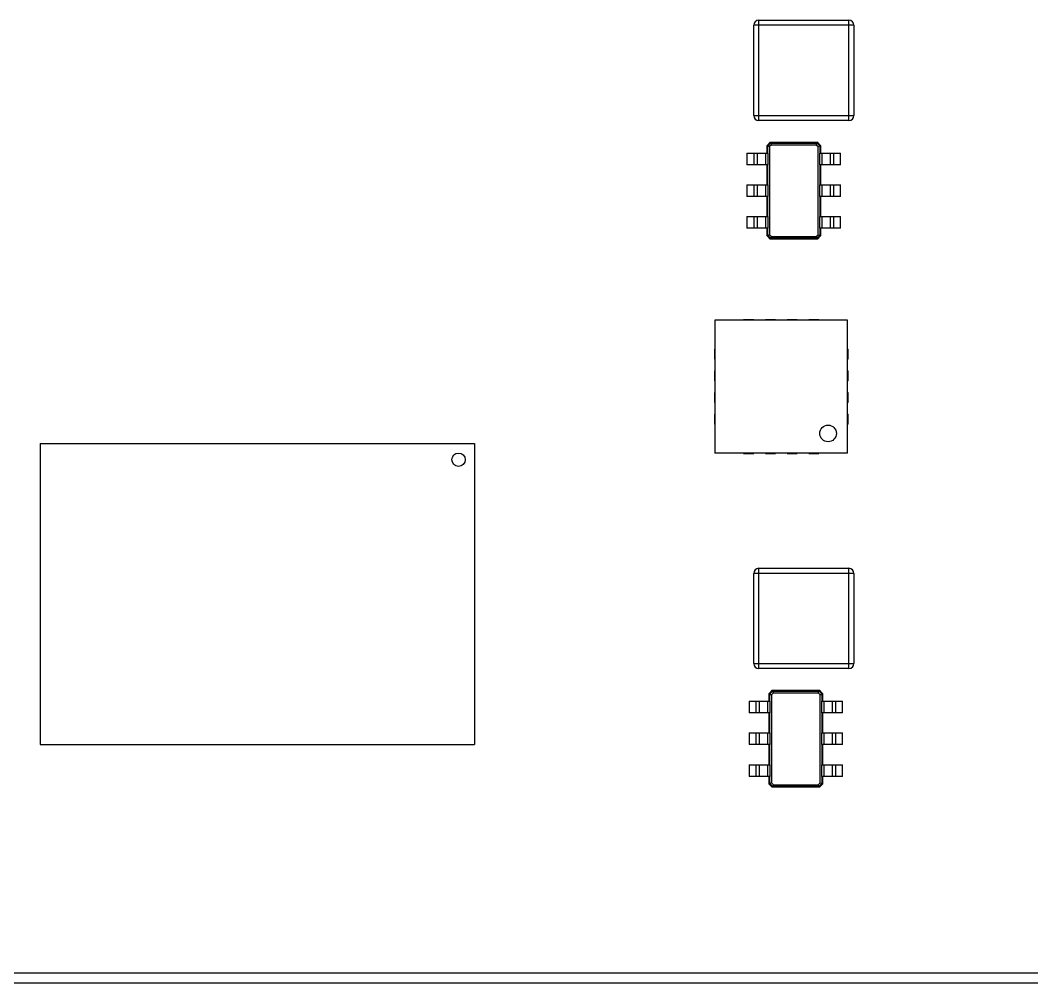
# Model space of a CAD drawing. Header units: millimetres. Extents: x -265 to 612, y -305 to 248.
# Drawn here: x 457.97 to 488.23, y -210.4 to -181.6 of the extents above; entities that cross this region are included whole.
import ezdxf

# ---------------------------------------------------------------- set-up
doc = ezdxf.new("R2010")
doc.units = ezdxf.units.MM
doc.header["$MEASUREMENT"] = 0
doc.layers.add('图层0000', color=7, linetype='Continuous', lineweight=25)

msp = doc.modelspace()

# ---------------------------------------------------------------- linework, layer by layer
at = {"layer": '图层0000', "color": 7, "linetype": 'Continuous', "lineweight": 25}
for p, q in [((479.904, -181.85), (479.914, -181.85)), ((479.904, -181.85), (479.904, -184.35)), ((479.914, -184.45), (479.914, -181.75)), ((480.064, -181.75), (479.914, -181.75)), ((480.064, -181.6), (482.764, -181.6)), ((480.064, -181.75), (480.064, -181.6)), ((480.064, -184.45), (480.064, -181.75)), ((482.764, -181.75), (480.064, -181.75)), ((482.764, -181.75), (482.764, -181.6)), ((482.764, -184.45), (482.764, -181.75)), ((482.914, -181.75), (482.764, -181.75)), ((482.914, -181.75), (482.914, -184.45)), ((482.914, -181.85), (482.924, -181.85)), ((482.924, -184.35), (482.924, -181.85)), ((479.904, -184.35), (479.914, -184.35)), ((479.914, -184.45), (480.064, -184.45)), ((480.064, -184.6), (480.064, -184.45)), ((480.064, -184.45), (482.764, -184.45)), ((482.764, -184.6), (480.064, -184.6)), ((482.764, -184.6), (482.764, -184.45)), ((482.764, -184.45), (482.914, -184.45)), ((482.914, -184.35), (482.924, -184.35)), ((480.314, -185.345), (480.409, -185.25)), ((480.314, -185.575), (480.314, -185.345)), ((480.314, -185.345), (480.339, -185.358)), ((480.339, -185.358), (480.421, -185.275)), ((480.339, -185.575), (480.339, -185.358)), ((480.339, -185.358), (480.388, -185.383)), ((480.446, -185.325), (480.388, -185.383)), ((480.388, -185.383), (480.388, -188.018)), ((480.409, -185.25), (481.819, -185.25)), ((480.409, -185.25), (480.421, -185.275)), ((480.421, -185.275), (481.806, -185.275)), ((480.421, -185.275), (480.446, -185.325)), ((480.446, -185.325), (481.782, -185.325)), ((481.782, -185.325), (481.806, -185.275)), ((481.782, -185.325), (481.839, -185.383)), ((481.806, -185.275), (481.819, -185.25)), ((481.806, -185.275), (481.889, -185.358)), ((481.819, -185.25), (481.914, -185.345)), ((481.839, -185.383), (481.889, -185.358)), ((481.839, -188.018), (481.839, -185.383)), ((481.889, -185.358), (481.914, -185.345)), ((481.889, -185.358), (481.889, -185.575)), ((481.914, -185.345), (481.914, -185.575)), ((479.714, -185.575), (479.914, -185.575)), ((479.714, -185.575), (479.714, -185.925)), ((479.914, -185.575), (480.014, -185.575)), ((479.914, -185.575), (479.914, -185.925)), ((480.014, -185.575), (480.264, -185.575)), ((480.014, -185.575), (480.014, -185.925)), ((480.264, -185.575), (480.314, -185.575)), ((480.264, -185.575), (480.264, -185.925)), ((480.314, -185.575), (480.339, -185.575)), ((480.339, -185.575), (480.339, -185.925)), ((481.889, -185.925), (481.889, -185.575)), ((481.889, -185.575), (481.914, -185.575)), ((481.914, -185.575), (481.964, -185.575)), ((481.964, -185.575), (482.214, -185.575)), ((481.964, -185.925), (481.964, -185.575)), ((482.214, -185.575), (482.314, -185.575)), ((482.214, -185.925), (482.214, -185.575)), ((482.314, -185.575), (482.514, -185.575)), ((482.314, -185.925), (482.314, -185.575)), ((482.514, -185.925), (482.514, -185.575)), ((479.914, -185.925), (479.714, -185.925)), ((480.014, -185.925), (479.914, -185.925)), ((480.264, -185.925), (480.014, -185.925)), ((480.314, -185.925), (480.264, -185.925)), ((480.314, -186.525), (480.314, -185.925)), ((480.339, -185.925), (480.314, -185.925)), ((480.339, -186.525), (480.339, -185.925)), ((481.889, -185.925), (481.889, -186.525)), ((481.914, -185.925), (481.889, -185.925)), ((481.914, -185.925), (481.914, -186.525)), ((481.964, -185.925), (481.914, -185.925)), ((482.214, -185.925), (481.964, -185.925)), ((482.314, -185.925), (482.214, -185.925)), ((482.514, -185.925), (482.314, -185.925)), ((479.714, -186.525), (479.914, -186.525)), ((479.714, -186.525), (479.714, -186.875)), ((479.914, -186.525), (480.014, -186.525)), ((479.914, -186.525), (479.914, -186.875)), ((480.014, -186.525), (480.264, -186.525)), ((480.014, -186.525), (480.014, -186.875)), ((480.264, -186.525), (480.314, -186.525)), ((480.264, -186.525), (480.264, -186.875)), ((480.314, -186.525), (480.339, -186.525)), ((480.339, -186.525), (480.339, -186.875)), ((481.889, -186.875), (481.889, -186.525)), ((481.889, -186.525), (481.914, -186.525)), ((481.914, -186.525), (481.964, -186.525)), ((481.964, -186.525), (482.214, -186.525)), ((481.964, -186.875), (481.964, -186.525)), ((482.214, -186.525), (482.314, -186.525)), ((482.214, -186.875), (482.214, -186.525)), ((482.314, -186.525), (482.514, -186.525)), ((482.314, -186.875), (482.314, -186.525)), ((482.514, -186.875), (482.514, -186.525)), ((479.914, -186.875), (479.714, -186.875)), ((480.014, -186.875), (479.914, -186.875)), ((480.264, -186.875), (480.014, -186.875)), ((480.314, -186.875), (480.264, -186.875)), ((480.314, -187.475), (480.314, -186.875)), ((480.339, -186.875), (480.314, -186.875)), ((480.339, -187.475), (480.339, -186.875)), ((481.889, -186.875), (481.889, -187.475)), ((481.914, -186.875), (481.889, -186.875)), ((481.914, -186.875), (481.914, -187.475)), ((481.964, -186.875), (481.914, -186.875)), ((482.214, -186.875), (481.964, -186.875)), ((482.314, -186.875), (482.214, -186.875)), ((482.514, -186.875), (482.314, -186.875)), ((479.714, -187.475), (479.914, -187.475)), ((479.714, -187.475), (479.714, -187.825)), ((479.914, -187.475), (480.014, -187.475)), ((479.914, -187.475), (479.914, -187.825)), ((480.014, -187.475), (480.264, -187.475)), ((480.014, -187.475), (480.014, -187.825)), ((480.264, -187.475), (480.314, -187.475)), ((480.264, -187.475), (480.264, -187.825)), ((480.314, -187.475), (480.339, -187.475)), ((480.339, -187.475), (480.339, -187.825)), ((481.889, -187.825), (481.889, -187.475)), ((481.889, -187.475), (481.914, -187.475)), ((481.914, -187.475), (481.964, -187.475)), ((481.964, -187.475), (482.214, -187.475)), ((481.964, -187.825), (481.964, -187.475)), ((482.214, -187.475), (482.314, -187.475)), ((482.214, -187.825), (482.214, -187.475)), ((482.314, -187.475), (482.514, -187.475)), ((482.314, -187.825), (482.314, -187.475)), ((482.514, -187.825), (482.514, -187.475)), ((479.914, -187.825), (479.714, -187.825)), ((480.014, -187.825), (479.914, -187.825)), ((480.264, -187.825), (480.014, -187.825)), ((480.314, -187.825), (480.264, -187.825)), ((480.314, -188.055), (480.314, -187.825)), ((480.339, -187.825), (480.314, -187.825)), ((480.339, -188.043), (480.339, -187.825)), ((481.889, -187.825), (481.889, -188.043)), ((481.914, -187.825), (481.889, -187.825)), ((481.914, -187.825), (481.914, -188.055)), ((481.964, -187.825), (481.914, -187.825)), ((482.214, -187.825), (481.964, -187.825)), ((482.314, -187.825), (482.214, -187.825)), ((482.514, -187.825), (482.314, -187.825)), ((480.339, -188.043), (480.314, -188.055)), ((480.409, -188.15), (480.314, -188.055)), ((480.388, -188.018), (480.339, -188.043)), ((480.421, -188.125), (480.339, -188.043)), ((480.388, -188.018), (480.446, -188.076)), ((480.421, -188.125), (480.409, -188.15)), ((481.819, -188.15), (480.409, -188.15)), ((480.446, -188.076), (480.421, -188.125)), ((481.806, -188.125), (480.421, -188.125)), ((480.446, -188.076), (481.782, -188.076)), ((481.782, -188.076), (481.839, -188.018)), ((481.782, -188.076), (481.806, -188.125)), ((481.889, -188.043), (481.806, -188.125)), ((481.806, -188.125), (481.819, -188.15)), ((481.914, -188.055), (481.819, -188.15)), ((481.839, -188.018), (481.889, -188.043)), ((481.889, -188.043), (481.914, -188.055)), ((482.726, -190.575), (478.751, -190.575)), ((478.751, -190.575), (478.751, -194.55)), ((479.614, -190.575), (479.614, -190.563)), ((479.914, -190.563), (479.614, -190.563)), ((479.914, -190.563), (479.914, -190.575)), ((480.264, -190.575), (480.264, -190.563)), ((480.564, -190.563), (480.264, -190.563)), ((480.564, -190.563), (480.564, -190.575)), ((480.914, -190.575), (480.914, -190.563)), ((481.214, -190.563), (480.914, -190.563)), ((481.214, -190.563), (481.214, -190.575)), ((481.564, -190.575), (481.564, -190.563)), ((481.864, -190.563), (481.564, -190.563)), ((481.864, -190.563), (481.864, -190.575)), ((482.726, -194.55), (482.726, -190.575)), ((478.739, -191.438), (478.739, -191.738)), ((478.751, -191.438), (478.739, -191.438)), ((482.726, -191.438), (482.739, -191.438)), ((482.739, -191.738), (482.739, -191.438)), ((478.751, -191.738), (478.739, -191.738)), ((482.739, -191.738), (482.726, -191.738)), ((478.739, -192.088), (478.739, -192.388)), ((478.751, -192.088), (478.739, -192.088)), ((482.726, -192.088), (482.739, -192.088)), ((482.739, -192.388), (482.739, -192.088)), ((478.751, -192.388), (478.739, -192.388)), ((482.739, -192.388), (482.726, -192.388)), ((478.739, -192.738), (478.739, -193.038)), ((478.751, -192.738), (478.739, -192.738)), ((482.726, -192.738), (482.739, -192.738)), ((482.739, -193.038), (482.739, -192.738)), ((478.751, -193.038), (478.739, -193.038)), ((482.739, -193.038), (482.726, -193.038)), ((478.739, -193.388), (478.739, -193.688)), ((478.751, -193.388), (478.739, -193.388)), ((482.726, -193.388), (482.739, -193.388)), ((482.739, -193.688), (482.739, -193.388)), ((478.751, -193.688), (478.739, -193.688)), ((482.739, -193.688), (482.726, -193.688)), ((458.564, -194.27), (471.564, -194.27)), ((458.564, -194.27), (458.564, -203.27)), ((471.564, -194.27), (471.564, -203.27)), ((482.726, -194.55), (478.751, -194.55)), ((479.614, -194.563), (479.614, -194.55)), ((479.614, -194.563), (479.914, -194.563)), ((479.914, -194.563), (479.914, -194.55)), ((480.264, -194.563), (480.264, -194.55)), ((480.264, -194.563), (480.564, -194.563)), ((480.564, -194.563), (480.564, -194.55)), ((480.914, -194.563), (480.914, -194.55)), ((480.914, -194.563), (481.214, -194.563)), ((481.214, -194.563), (481.214, -194.55)), ((481.564, -194.563), (481.564, -194.55)), ((481.564, -194.563), (481.864, -194.563)), ((481.864, -194.563), (481.864, -194.55)), ((479.914, -200.85), (479.914, -198.15)), ((480.064, -198.15), (479.914, -198.15)), ((480.064, -198), (482.764, -198)), ((480.064, -198.15), (480.064, -198)), ((480.064, -200.85), (480.064, -198.15)), ((482.764, -198.15), (480.064, -198.15)), ((482.764, -198.15), (482.764, -198)), ((482.764, -200.85), (482.764, -198.15)), ((482.914, -198.15), (482.764, -198.15)), ((482.914, -198.15), (482.914, -200.85)), ((479.904, -198.25), (479.914, -198.25)), ((479.904, -198.25), (479.904, -200.75)), ((482.914, -198.25), (482.924, -198.25)), ((482.924, -200.75), (482.924, -198.25)), ((479.904, -200.75), (479.914, -200.75)), ((479.914, -200.85), (480.064, -200.85)), ((480.064, -201), (480.064, -200.85)), ((480.064, -200.85), (482.764, -200.85)), ((482.764, -201), (482.764, -200.85)), ((482.764, -200.85), (482.914, -200.85)), ((482.914, -200.75), (482.924, -200.75)), ((482.764, -201), (480.064, -201)), ((480.376, -201.745), (480.471, -201.65)), ((480.376, -201.975), (480.376, -201.745)), ((480.376, -201.745), (480.401, -201.758)), ((480.401, -201.758), (480.484, -201.675)), ((480.401, -201.975), (480.401, -201.758)), ((480.401, -201.758), (480.45, -201.783)), ((480.508, -201.725), (480.45, -201.783)), ((480.45, -201.783), (480.45, -204.418)), ((480.471, -201.65), (481.881, -201.65)), ((480.471, -201.65), (480.484, -201.675)), ((480.484, -201.675), (481.869, -201.675)), ((480.484, -201.675), (480.508, -201.725)), ((480.508, -201.725), (481.844, -201.725)), ((481.844, -201.725), (481.869, -201.675)), ((481.844, -201.725), (481.902, -201.783)), ((481.869, -201.675), (481.881, -201.65)), ((481.869, -201.675), (481.951, -201.758)), ((481.881, -201.65), (481.976, -201.745)), ((481.902, -201.783), (481.951, -201.758)), ((481.902, -204.418), (481.902, -201.783)), ((481.951, -201.758), (481.976, -201.745)), ((481.951, -201.758), (481.951, -201.975)), ((481.976, -201.745), (481.976, -201.975)), ((479.776, -201.975), (479.976, -201.975)), ((479.776, -201.975), (479.776, -202.325)), ((479.976, -201.975), (480.076, -201.975)), ((479.976, -201.975), (479.976, -202.325)), ((480.076, -201.975), (480.326, -201.975)), ((480.076, -201.975), (480.076, -202.325)), ((480.076, -201.975), (480.076, -202.325)), ((480.326, -201.975), (480.376, -201.975)), ((480.326, -201.975), (480.326, -202.325)), ((480.376, -201.975), (480.401, -201.975)), ((480.401, -201.975), (480.401, -202.325)), ((481.951, -202.325), (481.951, -201.975)), ((481.951, -201.975), (481.976, -201.975)), ((481.976, -201.975), (482.026, -201.975)), ((482.026, -201.975), (482.276, -201.975)), ((482.026, -202.325), (482.026, -201.975)), ((482.276, -201.975), (482.376, -201.975)), ((482.276, -202.325), (482.276, -201.975)), ((482.276, -202.325), (482.276, -201.975)), ((482.376, -201.975), (482.576, -201.975)), ((482.376, -202.325), (482.376, -201.975)), ((482.576, -202.325), (482.576, -201.975)), ((479.976, -202.325), (479.776, -202.325)), ((480.076, -202.325), (479.976, -202.325)), ((480.326, -202.325), (480.076, -202.325)), ((480.376, -202.325), (480.326, -202.325)), ((480.376, -202.925), (480.376, -202.325)), ((480.401, -202.325), (480.376, -202.325)), ((480.401, -202.925), (480.401, -202.325)), ((481.951, -202.325), (481.951, -202.925)), ((481.976, -202.325), (481.951, -202.325)), ((481.976, -202.325), (481.976, -202.925)), ((482.026, -202.325), (481.976, -202.325)), ((482.276, -202.325), (482.026, -202.325)), ((482.376, -202.325), (482.276, -202.325)), ((482.576, -202.325), (482.376, -202.325)), ((479.776, -202.925), (479.976, -202.925)), ((479.776, -202.925), (479.776, -203.275)), ((479.976, -202.925), (480.076, -202.925)), ((479.976, -202.925), (479.976, -203.275)), ((480.076, -202.925), (480.326, -202.925)), ((480.076, -202.925), (480.076, -203.275)), ((480.076, -202.925), (480.076, -203.275)), ((480.326, -202.925), (480.376, -202.925)), ((480.326, -202.925), (480.326, -203.275)), ((480.376, -202.925), (480.401, -202.925)), ((480.401, -202.925), (480.401, -203.275)), ((481.951, -203.275), (481.951, -202.925)), ((481.951, -202.925), (481.976, -202.925)), ((481.976, -202.925), (482.026, -202.925)), ((482.026, -202.925), (482.276, -202.925)), ((482.026, -203.275), (482.026, -202.925)), ((482.276, -202.925), (482.376, -202.925)), ((482.276, -203.275), (482.276, -202.925)), ((482.276, -203.275), (482.276, -202.925)), ((482.376, -202.925), (482.576, -202.925)), ((482.376, -203.275), (482.376, -202.925)), ((482.576, -203.275), (482.576, -202.925)), ((458.564, -203.27), (471.564, -203.27)), ((479.976, -203.275), (479.776, -203.275)), ((480.076, -203.275), (479.976, -203.275)), ((480.326, -203.275), (480.076, -203.275)), ((480.376, -203.275), (480.326, -203.275)), ((480.376, -203.875), (480.376, -203.275)), ((480.401, -203.275), (480.376, -203.275)), ((480.401, -203.875), (480.401, -203.275)), ((481.951, -203.275), (481.951, -203.875)), ((481.976, -203.275), (481.951, -203.275)), ((481.976, -203.275), (481.976, -203.875)), ((482.026, -203.275), (481.976, -203.275)), ((482.276, -203.275), (482.026, -203.275)), ((482.376, -203.275), (482.276, -203.275)), ((482.576, -203.275), (482.376, -203.275)), ((479.776, -203.875), (479.976, -203.875)), ((479.776, -203.875), (479.776, -204.225)), ((479.976, -203.875), (480.076, -203.875)), ((479.976, -203.875), (479.976, -204.225)), ((480.076, -203.875), (480.326, -203.875)), ((480.076, -203.875), (480.076, -204.225)), ((480.076, -203.875), (480.076, -204.225)), ((480.326, -203.875), (480.376, -203.875)), ((480.326, -203.875), (480.326, -204.225)), ((480.376, -203.875), (480.401, -203.875)), ((480.401, -203.875), (480.401, -204.225)), ((481.951, -204.225), (481.951, -203.875)), ((481.951, -203.875), (481.976, -203.875)), ((481.976, -203.875), (482.026, -203.875)), ((482.026, -203.875), (482.276, -203.875)), ((482.026, -204.225), (482.026, -203.875)), ((482.276, -203.875), (482.376, -203.875)), ((482.276, -204.225), (482.276, -203.875)), ((482.276, -204.225), (482.276, -203.875)), ((482.376, -203.875), (482.576, -203.875)), ((482.376, -204.225), (482.376, -203.875)), ((482.576, -204.225), (482.576, -203.875)), ((479.976, -204.225), (479.776, -204.225)), ((480.076, -204.225), (479.976, -204.225)), ((480.326, -204.225), (480.076, -204.225)), ((480.376, -204.225), (480.326, -204.225)), ((480.376, -204.455), (480.376, -204.225)), ((480.401, -204.225), (480.376, -204.225)), ((480.401, -204.443), (480.401, -204.225)), ((481.951, -204.225), (481.951, -204.443)), ((481.976, -204.225), (481.951, -204.225)), ((481.976, -204.225), (481.976, -204.455)), ((482.026, -204.225), (481.976, -204.225)), ((482.276, -204.225), (482.026, -204.225)), ((482.376, -204.225), (482.276, -204.225)), ((482.576, -204.225), (482.376, -204.225)), ((480.401, -204.443), (480.376, -204.455)), ((480.471, -204.55), (480.376, -204.455)), ((480.45, -204.418), (480.401, -204.443)), ((480.484, -204.525), (480.401, -204.443)), ((480.45, -204.418), (480.508, -204.476)), ((480.484, -204.525), (480.471, -204.55)), ((481.881, -204.55), (480.471, -204.55)), ((480.508, -204.476), (480.484, -204.525)), ((481.869, -204.525), (480.484, -204.525)), ((480.508, -204.476), (481.844, -204.476)), ((481.844, -204.476), (481.902, -204.418)), ((481.844, -204.476), (481.869, -204.525)), ((481.951, -204.443), (481.869, -204.525)), ((481.869, -204.525), (481.881, -204.55)), ((481.976, -204.455), (481.881, -204.55)), ((481.902, -204.418), (481.951, -204.443)), ((481.951, -204.443), (481.976, -204.455)), ((444.914, -210.1), (528.414, -210.1)), ((445.114, -210.4), (526.414, -210.4))]:
    msp.add_line(p, q, dxfattribs=at)
for centre, radius in [((482.139, -193.963), 0.25), ((471.084, -194.75), 0.2)]:
    msp.add_circle(centre, radius, dxfattribs=at)
for centre, start, end in [((480.064, -181.75), 90, 180), ((482.764, -181.75), 0, 90), ((480.064, -184.45), 180, 270), ((482.764, -184.45), 270, 0), ((480.064, -198.15), 90, 180), ((482.764, -198.15), 0, 90), ((480.064, -200.85), 180, 270), ((482.764, -200.85), 270, 0)]:
    msp.add_arc(centre, 0.15, start, end, dxfattribs=at)

doc.saveas('drawing.dxf')
